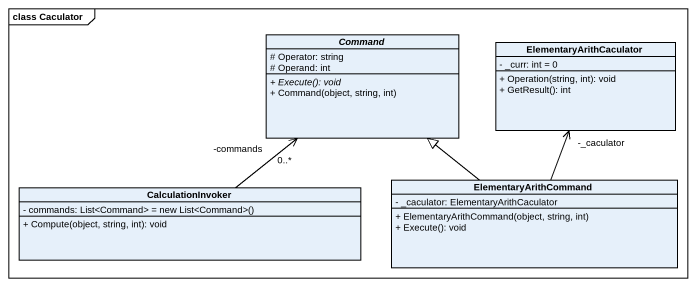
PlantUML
@startuml
mainframe class Caculator
hide circle
hide empty members
skinparam classAttributeIconSize 0
abstract class Command {
  # Operator: string
  # Operand: int
  {abstract} + Execute(): void
  + Command(object, string, int)
}
class ElementaryArithCaculator {
  - _curr: int = 0
  + Operation(string, int): void
  + GetResult(): int
}
class CalculationInvoker {
  {field} - commands: List<Command> = new List<Command>()
  + Compute(object, string, int): void
}
class ElementaryArithCommand {
  - _caculator: ElementaryArithCaculator
  + ElementaryArithCommand(object, string, int)
  + Execute(): void
}
CalculationInvoker -up-> "-commands\n0..*" Command
ElementaryArithCommand -up-|> Command
ElementaryArithCommand -up-> "-_caculator" ElementaryArithCaculator
@enduml
